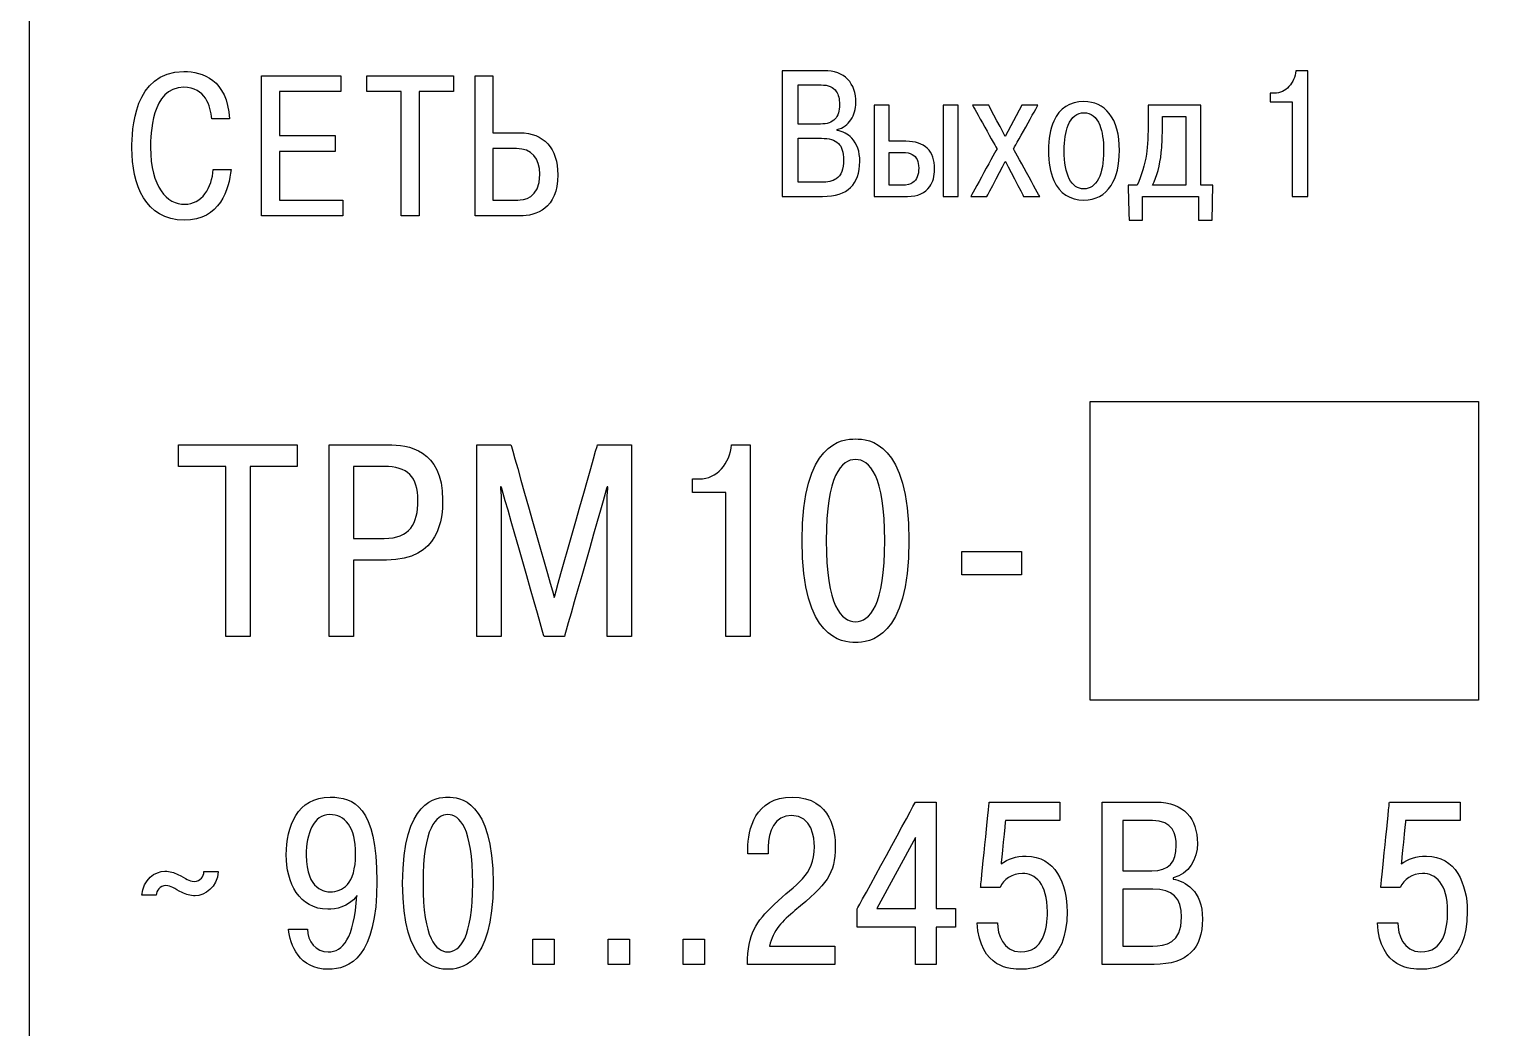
# Model space of a CAD drawing. Header units: millimetres. Extents: x 0 to 53000, y -591 to 24400.
# Drawn here: x 4456.67 to 4481.05, y 487.63 to 504.34 of the extents above; entities that cross this region are included whole.
import ezdxf

# ---------------------------------------------------------------- set-up
doc = ezdxf.new("R2010")
doc.units = ezdxf.units.MM

msp = doc.modelspace()

# ---------------------------------------------------------------- linework, layer by layer
for points, knots in [([(4456.66997, 460.93271), (4456.66997, 460.93271), (4456.66997, 513.93271), (4456.66997, 513.93271), (4456.66997, 513.93271), (4456.66997, 513.93271), (4535.66997, 513.93271), (4535.66997, 513.93271), (4535.66997, 513.93271), (4535.66997, 513.93271), (4535.66997, 460.93271), (4535.66997, 460.93271), (4535.66997, 460.93271), (4535.66997, 460.93271), (4456.66997, 460.93271), (4456.66997, 460.93271)], [0, 0, 0, 0, 0.2, 0.2, 0.2, 0.20000001, 0.4, 0.4, 0.4, 0.40000001, 0.6, 0.6, 0.6, 0.60000001, 1, 1, 1, 1]), ([(4456.66997, 460.93271), (4456.66997, 460.93271), (4456.66997, 513.93271), (4456.66997, 513.93271), (4456.66997, 513.93271), (4456.66997, 513.93271), (4535.66997, 513.93271), (4535.66997, 513.93271), (4535.66997, 513.93271), (4535.66997, 513.93271), (4535.66997, 460.93271), (4535.66997, 460.93271), (4535.66997, 460.93271), (4535.66997, 460.93271), (4456.66997, 460.93271), (4456.66997, 460.93271)], [0, 0, 0, 0, 0.2, 0.2, 0.2, 0.20000001, 0.4, 0.4, 0.4, 0.40000001, 0.6, 0.6, 0.6, 0.60000001, 1, 1, 1, 1]), ([(4456.66997, 460.93271), (4456.66997, 460.93271), (4456.66997, 513.93271), (4456.66997, 513.93271), (4456.66997, 513.93271), (4456.66997, 513.93271), (4535.66997, 513.93271), (4535.66997, 513.93271), (4535.66997, 513.93271), (4535.66997, 513.93271), (4535.66997, 460.93271), (4535.66997, 460.93271), (4535.66997, 460.93271), (4535.66997, 460.93271), (4456.66997, 460.93271), (4456.66997, 460.93271)], [0, 0, 0, 0, 0.2, 0.2, 0.2, 0.20000001, 0.4, 0.4, 0.4, 0.40000001, 0.6, 0.6, 0.6, 0.60000001, 1, 1, 1, 1]), ([(4459.75007, 501.99281), (4459.73327, 501.68781), (4459.55907, 501.40961), (4459.27417, 501.40961), (4459.27417, 501.40961), (4458.97927, 501.40961), (4458.70107, 501.69451), (4458.70107, 502.36141), (4458.70107, 502.36141), (4458.70107, 502.56591), (4458.71447, 503.36691), (4459.25737, 503.36691), (4459.25737, 503.36691), (4459.61937, 503.36691), (4459.70647, 503.05181), (4459.72657, 502.83731), (4459.72657, 502.83731), (4459.72657, 502.83731), (4460.02487, 502.83731), (4460.02487, 502.83731), (4460.02487, 502.83731), (4459.98127, 503.49761), (4459.57577, 503.63161), (4459.25737, 503.63161), (4459.25737, 503.63161), (4458.41617, 503.63161), (4458.38937, 502.63961), (4458.38937, 502.34801), (4458.38937, 502.34801), (4458.38937, 501.74481), (4458.61727, 501.14431), (4459.26407, 501.14431), (4459.26407, 501.14431), (4459.86737, 501.14431), (4460.01487, 501.66101), (4460.04837, 501.99281), (4460.04837, 501.99281), (4460.04837, 501.99281), (4459.75007, 501.99281), (4459.75007, 501.99281)], [0, 0, 0, 0, 0.09090909, 0.09090909, 0.09090909, 0.0909091, 0.18181818, 0.18181818, 0.18181818, 0.18181819, 0.27272727, 0.27272727, 0.27272727, 0.27272728, 0.36363636, 0.36363636, 0.36363636, 0.36363637, 0.45454545, 0.45454545, 0.45454545, 0.45454546, 0.54545455, 0.54545455, 0.54545455, 0.54545456, 0.63636364, 0.63636364, 0.63636364, 0.63636365, 0.72727273, 0.72727273, 0.72727273, 0.72727274, 0.81818182, 0.81818182, 0.81818182, 0.81818183, 1, 1, 1, 1]), ([(4460.85937, 502.55921), (4460.85937, 502.55921), (4460.85937, 503.29651), (4460.85937, 503.29651), (4460.85937, 503.29651), (4460.85937, 503.29651), (4461.88817, 503.29651), (4461.88817, 503.29651), (4461.88817, 503.29651), (4461.88817, 503.29651), (4461.88817, 503.56121), (4461.88817, 503.56121), (4461.88817, 503.56121), (4461.88817, 503.56121), (4460.56107, 503.56121), (4460.56107, 503.56121), (4460.56107, 503.56121), (4460.56107, 503.56121), (4460.56107, 501.21531), (4460.56107, 501.21531), (4460.56107, 501.21531), (4460.56107, 501.21531), (4461.91837, 501.21531), (4461.91837, 501.21531), (4461.91837, 501.21531), (4461.91837, 501.21531), (4461.91837, 501.48001), (4461.91837, 501.48001), (4461.91837, 501.48001), (4461.91837, 501.48001), (4460.85937, 501.48001), (4460.85937, 501.48001), (4460.85937, 501.48001), (4460.85937, 501.48001), (4460.85937, 502.29441), (4460.85937, 502.29441), (4460.85937, 502.29441), (4460.85937, 502.29441), (4461.79437, 502.29441), (4461.79437, 502.29441), (4461.79437, 502.29441), (4461.79437, 502.29441), (4461.79437, 502.55921), (4461.79437, 502.55921), (4461.79437, 502.55921), (4461.79437, 502.55921), (4460.85937, 502.55921), (4460.85937, 502.55921)], [0, 0, 0, 0, 0.07692308, 0.07692308, 0.07692308, 0.07692309, 0.15384615, 0.15384615, 0.15384615, 0.15384616, 0.23076923, 0.23076923, 0.23076923, 0.23076924, 0.30769231, 0.30769231, 0.30769231, 0.30769232, 0.38461538, 0.38461538, 0.38461538, 0.38461539, 0.46153846, 0.46153846, 0.46153846, 0.46153847, 0.53846154, 0.53846154, 0.53846154, 0.53846155, 0.61538462, 0.61538462, 0.61538462, 0.61538463, 0.69230769, 0.69230769, 0.69230769, 0.6923077, 0.76923077, 0.76923077, 0.76923077, 0.76923078, 0.84615385, 0.84615385, 0.84615385, 0.84615386, 1, 1, 1, 1]), ([(4462.89697, 503.29651), (4462.89697, 503.29651), (4462.89697, 501.21531), (4462.89697, 501.21531), (4462.89697, 501.21531), (4462.89697, 501.21531), (4463.19527, 501.21531), (4463.19527, 501.21531), (4463.19527, 501.21531), (4463.19527, 501.21531), (4463.19527, 503.29651), (4463.19527, 503.29651), (4463.19527, 503.29651), (4463.19527, 503.29651), (4463.77167, 503.29651), (4463.77167, 503.29651), (4463.77167, 503.29651), (4463.77167, 503.29651), (4463.77167, 503.56121), (4463.77167, 503.56121), (4463.77167, 503.56121), (4463.77167, 503.56121), (4462.31997, 503.56121), (4462.31997, 503.56121), (4462.31997, 503.56121), (4462.31997, 503.56121), (4462.31997, 503.29651), (4462.31997, 503.29651), (4462.31997, 503.29651), (4462.31997, 503.29651), (4462.89697, 503.29651), (4462.89697, 503.29651)], [0, 0, 0, 0, 0.11111111, 0.11111111, 0.11111111, 0.11111112, 0.22222222, 0.22222222, 0.22222222, 0.22222223, 0.33333333, 0.33333333, 0.33333333, 0.33333334, 0.44444444, 0.44444444, 0.44444444, 0.44444445, 0.55555556, 0.55555556, 0.55555556, 0.55555557, 0.66666667, 0.66666667, 0.66666667, 0.66666668, 0.77777778, 0.77777778, 0.77777778, 0.77777779, 1, 1, 1, 1]), ([(4464.43197, 503.56121), (4464.43197, 503.56121), (4464.13367, 503.56121), (4464.13367, 503.56121), (4464.13367, 503.56121), (4464.13367, 503.56121), (4464.13367, 501.21531), (4464.13367, 501.21531), (4464.13367, 501.21531), (4464.13367, 501.21531), (4464.88437, 501.21531), (4464.88437, 501.21531), (4464.88437, 501.21531), (4465.15587, 501.21531), (4465.51777, 501.33261), (4465.51777, 501.90231), (4465.51777, 501.90231), (4465.51777, 502.34801), (4465.27987, 502.60611), (4464.88437, 502.60611), (4464.88437, 502.60611), (4464.88437, 502.60611), (4464.43197, 502.60611), (4464.43197, 502.60611), (4464.43197, 502.60611), (4464.43197, 502.60611), (4464.43197, 503.56121), (4464.43197, 503.56121)], [0, 0, 0, 0, 0.125, 0.125, 0.125, 0.12500001, 0.25, 0.25, 0.25, 0.25000001, 0.375, 0.375, 0.375, 0.37500001, 0.5, 0.5, 0.5, 0.50000001, 0.625, 0.625, 0.625, 0.62500001, 0.75, 0.75, 0.75, 0.75000001, 1, 1, 1, 1]), ([(4469.27367, 503.64431), (4469.27367, 503.64431), (4469.97097, 503.64431), (4469.97097, 503.64431), (4469.97097, 503.64431), (4470.14727, 503.64431), (4470.28047, 503.59631), (4470.37057, 503.50011), (4470.37057, 503.50011), (4470.46077, 503.40401), (4470.50577, 503.27381), (4470.50577, 503.10951), (4470.50577, 503.10951), (4470.50577, 503.00331), (4470.47837, 502.90811), (4470.42317, 502.82401), (4470.42317, 502.82401), (4470.36807, 502.73991), (4470.29147, 502.68581), (4470.19327, 502.66181), (4470.19327, 502.66181), (4470.19327, 502.66181), (4470.19327, 502.64671), (4470.19327, 502.64671), (4470.19327, 502.64671), (4470.28947, 502.62861), (4470.37057, 502.58561), (4470.43667, 502.51751), (4470.43667, 502.51751), (4470.52687, 502.42341), (4470.57197, 502.29311), (4470.57197, 502.12681), (4470.57197, 502.12681), (4470.57197, 501.93661), (4470.52077, 501.79131), (4470.41867, 501.69111), (4470.41867, 501.69111), (4470.31647, 501.59101), (4470.15917, 501.54091), (4469.94687, 501.54091), (4469.94687, 501.54091), (4469.94687, 501.54091), (4469.27367, 501.54091), (4469.27367, 501.54091), (4469.27367, 501.54091), (4469.27367, 501.54091), (4469.27367, 503.64431), (4469.27367, 503.64431)], [0, 0, 0, 0, 0.07692308, 0.07692308, 0.07692308, 0.07692309, 0.15384615, 0.15384615, 0.15384615, 0.15384616, 0.23076923, 0.23076923, 0.23076923, 0.23076924, 0.30769231, 0.30769231, 0.30769231, 0.30769232, 0.38461538, 0.38461538, 0.38461538, 0.38461539, 0.46153846, 0.46153846, 0.46153846, 0.46153847, 0.53846154, 0.53846154, 0.53846154, 0.53846155, 0.61538462, 0.61538462, 0.61538462, 0.61538463, 0.69230769, 0.69230769, 0.69230769, 0.6923077, 0.76923077, 0.76923077, 0.76923077, 0.76923078, 0.84615385, 0.84615385, 0.84615385, 0.84615386, 1, 1, 1, 1]), ([(4477.43857, 503.12151), (4477.43857, 503.12151), (4477.43857, 503.26881), (4477.43857, 503.26881), (4477.43857, 503.26881), (4477.43857, 503.26881), (4477.51377, 503.26881), (4477.51377, 503.26881), (4477.51377, 503.26881), (4477.60787, 503.26881), (4477.68807, 503.30531), (4477.75407, 503.37841), (4477.75407, 503.37841), (4477.82027, 503.45151), (4477.85837, 503.54021), (4477.86837, 503.64431), (4477.86837, 503.64431), (4477.86837, 503.64431), (4478.06967, 503.64431), (4478.06967, 503.64431), (4478.06967, 503.64431), (4478.06967, 503.64431), (4478.06967, 501.54091), (4478.06967, 501.54091), (4478.06967, 501.54091), (4478.06967, 501.54091), (4477.80527, 501.54091), (4477.80527, 501.54091), (4477.80527, 501.54091), (4477.80527, 501.54091), (4477.80527, 503.12151), (4477.80527, 503.12151), (4477.80527, 503.12151), (4477.80527, 503.12151), (4477.43857, 503.12151), (4477.43857, 503.12151)], [0, 0, 0, 0, 0.1, 0.1, 0.1, 0.10000001, 0.2, 0.2, 0.2, 0.20000001, 0.3, 0.3, 0.3, 0.30000001, 0.4, 0.4, 0.4, 0.40000001, 0.5, 0.5, 0.5, 0.50000001, 0.6, 0.6, 0.6, 0.60000001, 0.7, 0.7, 0.7, 0.70000001, 0.8, 0.8, 0.8, 0.80000001, 1, 1, 1, 1]), ([(4469.54117, 503.40701), (4469.54117, 503.40701), (4469.54117, 502.75181), (4469.54117, 502.75181), (4469.54117, 502.75181), (4469.54117, 502.75181), (4469.91387, 502.75181), (4469.91387, 502.75181), (4469.91387, 502.75181), (4470.02397, 502.75181), (4470.10467, 502.77941), (4470.15567, 502.83461), (4470.15567, 502.83461), (4470.20677, 502.88961), (4470.23237, 502.97131), (4470.23237, 503.07951), (4470.23237, 503.07951), (4470.23237, 503.17161), (4470.21437, 503.24361), (4470.17827, 503.29581), (4470.17827, 503.29581), (4470.12817, 503.36991), (4470.04307, 503.40701), (4469.92277, 503.40701), (4469.92277, 503.40701), (4469.92277, 503.40701), (4469.54117, 503.40701), (4469.54117, 503.40701)], [0, 0, 0, 0, 0.125, 0.125, 0.125, 0.12500001, 0.25, 0.25, 0.25, 0.25000001, 0.375, 0.375, 0.375, 0.37500001, 0.5, 0.5, 0.5, 0.50000001, 0.625, 0.625, 0.625, 0.62500001, 0.75, 0.75, 0.75, 0.75000001, 1, 1, 1, 1]), ([(4470.81237, 503.06741), (4470.81237, 503.06741), (4471.06477, 503.06741), (4471.06477, 503.06741), (4471.06477, 503.06741), (4471.06477, 503.06741), (4471.06477, 502.46341), (4471.06477, 502.46341), (4471.06477, 502.46341), (4471.06477, 502.46341), (4471.34437, 502.46341), (4471.34437, 502.46341), (4471.34437, 502.46341), (4471.50257, 502.46341), (4471.62177, 502.42431), (4471.70187, 502.34621), (4471.70187, 502.34621), (4471.78207, 502.26811), (4471.82207, 502.15191), (4471.82207, 501.99771), (4471.82207, 501.99771), (4471.82207, 501.87951), (4471.79597, 501.78231), (4471.74397, 501.70621), (4471.74397, 501.70621), (4471.66777, 501.59601), (4471.54367, 501.54091), (4471.37137, 501.54091), (4471.37137, 501.54091), (4471.37137, 501.54091), (4470.81237, 501.54091), (4470.81237, 501.54091), (4470.81237, 501.54091), (4470.81237, 501.54091), (4470.81237, 503.06741), (4470.81237, 503.06741)], [0, 0, 0, 0, 0.1, 0.1, 0.1, 0.10000001, 0.2, 0.2, 0.2, 0.20000001, 0.3, 0.3, 0.3, 0.30000001, 0.4, 0.4, 0.4, 0.40000001, 0.5, 0.5, 0.5, 0.50000001, 0.6, 0.6, 0.6, 0.60000001, 0.7, 0.7, 0.7, 0.70000001, 0.8, 0.8, 0.8, 0.80000001, 1, 1, 1, 1]), ([(4471.96517, 503.06741), (4471.96517, 503.06741), (4472.21767, 503.06741), (4472.21767, 503.06741), (4472.21767, 503.06741), (4472.21767, 503.06741), (4472.21767, 501.54091), (4472.21767, 501.54091), (4472.21767, 501.54091), (4472.21767, 501.54091), (4471.96517, 501.54091), (4471.96517, 501.54091), (4471.96517, 501.54091), (4471.96517, 501.54091), (4471.96517, 503.06741), (4471.96517, 503.06741)], [0, 0, 0, 0, 0.2, 0.2, 0.2, 0.20000001, 0.4, 0.4, 0.4, 0.40000001, 0.6, 0.6, 0.6, 0.60000001, 1, 1, 1, 1]), ([(4473.00607, 502.54251), (4473.00607, 502.54251), (4473.28257, 503.06741), (4473.28257, 503.06741), (4473.28257, 503.06741), (4473.28257, 503.06741), (4473.55307, 503.06741), (4473.55307, 503.06741), (4473.55307, 503.06741), (4473.55307, 503.06741), (4473.14437, 502.33721), (4473.14437, 502.33721), (4473.14437, 502.33721), (4473.14437, 502.33721), (4473.58307, 501.54091), (4473.58307, 501.54091), (4473.58307, 501.54091), (4473.58307, 501.54091), (4473.31207, 501.54091), (4473.31207, 501.54091), (4473.31207, 501.54091), (4473.31207, 501.54091), (4473.00607, 502.12741), (4473.00607, 502.12741), (4473.00607, 502.12741), (4473.00607, 502.12741), (4472.70007, 501.54091), (4472.70007, 501.54091), (4472.70007, 501.54091), (4472.70007, 501.54091), (4472.42917, 501.54091), (4472.42917, 501.54091), (4472.42917, 501.54091), (4472.42917, 501.54091), (4472.86787, 502.33721), (4472.86787, 502.33721), (4472.86787, 502.33721), (4472.86787, 502.33721), (4472.45917, 503.06741), (4472.45917, 503.06741), (4472.45917, 503.06741), (4472.45917, 503.06741), (4472.72967, 503.06741), (4472.72967, 503.06741), (4472.72967, 503.06741), (4472.72967, 503.06741), (4473.00607, 502.54251), (4473.00607, 502.54251)], [0, 0, 0, 0, 0.07692308, 0.07692308, 0.07692308, 0.07692309, 0.15384615, 0.15384615, 0.15384615, 0.15384616, 0.23076923, 0.23076923, 0.23076923, 0.23076924, 0.30769231, 0.30769231, 0.30769231, 0.30769232, 0.38461538, 0.38461538, 0.38461538, 0.38461539, 0.46153846, 0.46153846, 0.46153846, 0.46153847, 0.53846154, 0.53846154, 0.53846154, 0.53846155, 0.61538462, 0.61538462, 0.61538462, 0.61538463, 0.69230769, 0.69230769, 0.69230769, 0.6923077, 0.76923077, 0.76923077, 0.76923077, 0.76923078, 0.84615385, 0.84615385, 0.84615385, 0.84615386, 1, 1, 1, 1]), ([(4473.72737, 502.30721), (4473.72737, 502.50551), (4473.75737, 502.67071), (4473.81757, 502.80291), (4473.81757, 502.80291), (4473.91567, 503.01931), (4474.08397, 503.12751), (4474.32237, 503.12751), (4474.32237, 503.12751), (4474.50057, 503.12751), (4474.64187, 503.06141), (4474.74607, 502.92921), (4474.74607, 502.92921), (4474.86027, 502.78501), (4474.91737, 502.57761), (4474.91737, 502.30721), (4474.91737, 502.30721), (4474.91737, 502.06481), (4474.87027, 501.87041), (4474.77607, 501.72431), (4474.77607, 501.72431), (4474.67197, 501.56201), (4474.52077, 501.48091), (4474.32237, 501.48091), (4474.32237, 501.48091), (4474.08597, 501.48091), (4473.91867, 501.59001), (4473.82057, 501.80841), (4473.82057, 501.80841), (4473.75847, 501.94661), (4473.72737, 502.11291), (4473.72737, 502.30721)], [0, 0, 0, 0, 0.11111111, 0.11111111, 0.11111111, 0.11111112, 0.22222222, 0.22222222, 0.22222222, 0.22222223, 0.33333333, 0.33333333, 0.33333333, 0.33333334, 0.44444444, 0.44444444, 0.44444444, 0.44444445, 0.55555556, 0.55555556, 0.55555556, 0.55555557, 0.66666667, 0.66666667, 0.66666667, 0.66666668, 0.77777778, 0.77777778, 0.77777778, 0.77777779, 1, 1, 1, 1]), ([(4475.06167, 501.72721), (4475.06167, 501.72721), (4475.21187, 501.72721), (4475.21187, 501.72721), (4475.21187, 501.72721), (4475.29007, 501.89551), (4475.34217, 502.06981), (4475.36807, 502.25001), (4475.36807, 502.25001), (4475.38827, 502.38631), (4475.39827, 502.57361), (4475.39827, 502.81201), (4475.39827, 502.81201), (4475.39827, 502.81201), (4475.39827, 503.06741), (4475.39827, 503.06741), (4475.39827, 503.06741), (4475.39827, 503.06741), (4476.28167, 503.06741), (4476.28167, 503.06741), (4476.28167, 503.06741), (4476.28167, 503.06741), (4476.28167, 501.72721), (4476.28167, 501.72721), (4476.28167, 501.72721), (4476.28167, 501.72721), (4476.48007, 501.72721), (4476.48007, 501.72721), (4476.48007, 501.72721), (4476.48007, 501.72721), (4476.46807, 501.14431), (4476.46807, 501.14431), (4476.46807, 501.14431), (4476.46807, 501.14431), (4476.24267, 501.14431), (4476.24267, 501.14431), (4476.24267, 501.14431), (4476.24267, 501.14431), (4476.24267, 501.54091), (4476.24267, 501.54091), (4476.24267, 501.54091), (4476.24267, 501.54091), (4475.30207, 501.54091), (4475.30207, 501.54091), (4475.30207, 501.54091), (4475.30207, 501.54091), (4475.30207, 501.14431), (4475.30207, 501.14431), (4475.30207, 501.14431), (4475.30207, 501.14431), (4475.07967, 501.14431), (4475.07967, 501.14431), (4475.07967, 501.14431), (4475.07967, 501.14431), (4475.06167, 501.72721), (4475.06167, 501.72721)], [0, 0, 0, 0, 0.06666667, 0.06666667, 0.06666667, 0.06666668, 0.13333333, 0.13333333, 0.13333333, 0.13333334, 0.2, 0.2, 0.2, 0.20000001, 0.26666667, 0.26666667, 0.26666667, 0.26666668, 0.33333333, 0.33333333, 0.33333333, 0.33333334, 0.4, 0.4, 0.4, 0.40000001, 0.46666667, 0.46666667, 0.46666667, 0.46666668, 0.53333333, 0.53333333, 0.53333333, 0.53333334, 0.6, 0.6, 0.6, 0.60000001, 0.66666667, 0.66666667, 0.66666667, 0.66666668, 0.73333333, 0.73333333, 0.73333333, 0.73333334, 0.8, 0.8, 0.8, 0.80000001, 0.86666667, 0.86666667, 0.86666667, 0.86666668, 1, 1, 1, 1]), ([(4473.99187, 502.30721), (4473.99187, 502.10481), (4474.02037, 501.94751), (4474.07747, 501.83541), (4474.07747, 501.83541), (4474.13457, 501.72321), (4474.21617, 501.66711), (4474.32237, 501.66711), (4474.32237, 501.66711), (4474.42647, 501.66711), (4474.50767, 501.72371), (4474.56577, 501.83691), (4474.56577, 501.83691), (4474.62387, 501.95011), (4474.65287, 502.10681), (4474.65287, 502.30721), (4474.65287, 502.30721), (4474.65287, 502.48341), (4474.63087, 502.62571), (4474.58677, 502.73381), (4474.58677, 502.73381), (4474.53077, 502.87201), (4474.44257, 502.94111), (4474.32237, 502.94111), (4474.32237, 502.94111), (4474.20617, 502.94111), (4474.11897, 502.87201), (4474.06097, 502.73381), (4474.06097, 502.73381), (4474.01487, 502.62171), (4473.99187, 502.47951), (4473.99187, 502.30721)], [0, 0, 0, 0, 0.11111111, 0.11111111, 0.11111111, 0.11111112, 0.22222222, 0.22222222, 0.22222222, 0.22222223, 0.33333333, 0.33333333, 0.33333333, 0.33333334, 0.44444444, 0.44444444, 0.44444444, 0.44444445, 0.55555556, 0.55555556, 0.55555556, 0.55555557, 0.66666667, 0.66666667, 0.66666667, 0.66666668, 0.77777778, 0.77777778, 0.77777778, 0.77777779, 1, 1, 1, 1]), ([(4475.47037, 501.72721), (4475.47037, 501.72721), (4476.02627, 501.72721), (4476.02627, 501.72721), (4476.02627, 501.72721), (4476.02627, 501.72721), (4476.02627, 502.88111), (4476.02627, 502.88111), (4476.02627, 502.88111), (4476.02627, 502.88111), (4475.63557, 502.88111), (4475.63557, 502.88111), (4475.63557, 502.88111), (4475.63557, 502.88111), (4475.63557, 502.66771), (4475.63557, 502.66771), (4475.63557, 502.66771), (4475.63557, 502.51151), (4475.62957, 502.38021), (4475.61757, 502.27411), (4475.61757, 502.27411), (4475.59357, 502.05771), (4475.54447, 501.87551), (4475.47037, 501.72721)], [0, 0, 0, 0, 0.14285714, 0.14285714, 0.14285714, 0.14285715, 0.28571429, 0.28571429, 0.28571429, 0.2857143, 0.42857143, 0.42857143, 0.42857143, 0.42857144, 0.57142857, 0.57142857, 0.57142857, 0.57142858, 0.71428571, 0.71428571, 0.71428571, 0.71428572, 1, 1, 1, 1]), ([(4469.54117, 502.51451), (4469.54117, 502.51451), (4469.54117, 501.77831), (4469.54117, 501.77831), (4469.54117, 501.77831), (4469.54117, 501.77831), (4469.92887, 501.77831), (4469.92887, 501.77831), (4469.92887, 501.77831), (4470.03707, 501.77831), (4470.11917, 501.79731), (4470.17527, 501.83541), (4470.17527, 501.83541), (4470.25937, 501.89341), (4470.30147, 501.99861), (4470.30147, 502.15091), (4470.30147, 502.15091), (4470.30147, 502.27911), (4470.27197, 502.37171), (4470.21287, 502.42891), (4470.21287, 502.42891), (4470.15377, 502.48601), (4470.05907, 502.51451), (4469.92887, 502.51451), (4469.92887, 502.51451), (4469.92887, 502.51451), (4469.54117, 502.51451), (4469.54117, 502.51451)], [0, 0, 0, 0, 0.125, 0.125, 0.125, 0.12500001, 0.25, 0.25, 0.25, 0.25000001, 0.375, 0.375, 0.375, 0.37500001, 0.5, 0.5, 0.5, 0.50000001, 0.625, 0.625, 0.625, 0.62500001, 0.75, 0.75, 0.75, 0.75000001, 1, 1, 1, 1]), ([(4464.43197, 502.34131), (4464.43197, 502.34131), (4464.82407, 502.34131), (4464.82407, 502.34131), (4464.82407, 502.34131), (4465.07537, 502.34131), (4465.21617, 502.18381), (4465.21617, 501.91231), (4465.21617, 501.91231), (4465.21617, 501.50011), (4464.93797, 501.48001), (4464.84747, 501.48001), (4464.84747, 501.48001), (4464.84747, 501.48001), (4464.43197, 501.48001), (4464.43197, 501.48001), (4464.43197, 501.48001), (4464.43197, 501.48001), (4464.43197, 502.34131), (4464.43197, 502.34131)], [0, 0, 0, 0, 0.16666667, 0.16666667, 0.16666667, 0.16666668, 0.33333333, 0.33333333, 0.33333333, 0.33333334, 0.5, 0.5, 0.5, 0.50000001, 0.66666667, 0.66666667, 0.66666667, 0.66666668, 1, 1, 1, 1]), ([(4471.06477, 502.27711), (4471.06477, 502.27711), (4471.06477, 501.72721), (4471.06477, 501.72721), (4471.06477, 501.72721), (4471.06477, 501.72721), (4471.28417, 501.72721), (4471.28417, 501.72721), (4471.28417, 501.72721), (4471.36027, 501.72721), (4471.41937, 501.74231), (4471.46147, 501.77231), (4471.46147, 501.77231), (4471.52557, 501.81841), (4471.55757, 501.89951), (4471.55757, 502.01571), (4471.55757, 502.01571), (4471.55757, 502.12791), (4471.52157, 502.20401), (4471.44947, 502.24411), (4471.44947, 502.24411), (4471.40937, 502.26611), (4471.35637, 502.27711), (4471.29027, 502.27711), (4471.29027, 502.27711), (4471.29027, 502.27711), (4471.06477, 502.27711), (4471.06477, 502.27711)], [0, 0, 0, 0, 0.125, 0.125, 0.125, 0.12500001, 0.25, 0.25, 0.25, 0.25000001, 0.375, 0.375, 0.375, 0.37500001, 0.5, 0.5, 0.5, 0.50000001, 0.625, 0.625, 0.625, 0.62500001, 0.75, 0.75, 0.75, 0.75000001, 1, 1, 1, 1]), ([(4480.92897, 498.11251), (4480.92897, 498.11251), (4474.42897, 498.11251), (4474.42897, 498.11251), (4474.42897, 498.11251), (4474.42897, 498.11251), (4474.42897, 493.11251), (4474.42897, 493.11251), (4474.42897, 493.11251), (4474.42897, 493.11251), (4480.92897, 493.11251), (4480.92897, 493.11251), (4480.92897, 493.11251), (4480.92897, 493.11251), (4480.92897, 498.11251), (4480.92897, 498.11251)], [0, 0, 0, 0, 0.2, 0.2, 0.2, 0.20000001, 0.4, 0.4, 0.4, 0.40000001, 0.6, 0.6, 0.6, 0.60000001, 1, 1, 1, 1]), ([(4459.96147, 497.02481), (4459.96147, 497.02481), (4459.96147, 494.17701), (4459.96147, 494.17701), (4459.96147, 494.17701), (4459.96147, 494.17701), (4460.36967, 494.17701), (4460.36967, 494.17701), (4460.36967, 494.17701), (4460.36967, 494.17701), (4460.36967, 497.02481), (4460.36967, 497.02481), (4460.36967, 497.02481), (4460.36967, 497.02481), (4461.15847, 497.02481), (4461.15847, 497.02481), (4461.15847, 497.02481), (4461.15847, 497.02481), (4461.15847, 497.38711), (4461.15847, 497.38711), (4461.15847, 497.38711), (4461.15847, 497.38711), (4459.17197, 497.38711), (4459.17197, 497.38711), (4459.17197, 497.38711), (4459.17197, 497.38711), (4459.17197, 497.02481), (4459.17197, 497.02481), (4459.17197, 497.02481), (4459.17197, 497.02481), (4459.96147, 497.02481), (4459.96147, 497.02481)], [0, 0, 0, 0, 0.11111111, 0.11111111, 0.11111111, 0.11111112, 0.22222222, 0.22222222, 0.22222222, 0.22222223, 0.33333333, 0.33333333, 0.33333333, 0.33333334, 0.44444444, 0.44444444, 0.44444444, 0.44444445, 0.55555556, 0.55555556, 0.55555556, 0.55555557, 0.66666667, 0.66666667, 0.66666667, 0.66666668, 0.77777778, 0.77777778, 0.77777778, 0.77777779, 1, 1, 1, 1]), ([(4461.69157, 497.38711), (4461.69157, 497.38711), (4461.69157, 494.17701), (4461.69157, 494.17701), (4461.69157, 494.17701), (4461.69157, 494.17701), (4462.09967, 494.17701), (4462.09967, 494.17701), (4462.09967, 494.17701), (4462.09967, 494.17701), (4462.09967, 495.45641), (4462.09967, 495.45641), (4462.09967, 495.45641), (4462.09967, 495.45641), (4462.64997, 495.45641), (4462.64997, 495.45641), (4462.64997, 495.45641), (4463.54427, 495.45641), (4463.59007, 496.15811), (4463.59007, 496.46531), (4463.59007, 496.46531), (4463.59007, 497.31371), (4463.00307, 497.38711), (4462.67747, 497.38711), (4462.67747, 497.38711), (4462.67747, 497.38711), (4461.69157, 497.38711), (4461.69157, 497.38711)], [0, 0, 0, 0, 0.125, 0.125, 0.125, 0.12500001, 0.25, 0.25, 0.25, 0.25000001, 0.375, 0.375, 0.375, 0.37500001, 0.5, 0.5, 0.5, 0.50000001, 0.625, 0.625, 0.625, 0.62500001, 0.75, 0.75, 0.75, 0.75000001, 1, 1, 1, 1]), ([(4465.28797, 494.17701), (4465.28797, 494.17701), (4465.62737, 494.17701), (4465.62737, 494.17701), (4465.62737, 494.17701), (4465.62737, 494.17701), (4466.34277, 496.68091), (4466.34277, 496.68091), (4466.34277, 496.68091), (4466.34277, 496.68091), (4466.35647, 496.68091), (4466.35647, 496.68091), (4466.35647, 496.68091), (4466.35647, 496.68091), (4466.34277, 496.50661), (4466.34277, 496.50661), (4466.34277, 496.50661), (4466.34277, 496.50661), (4466.34277, 494.17701), (4466.34277, 494.17701), (4466.34277, 494.17701), (4466.34277, 494.17701), (4466.75087, 494.17701), (4466.75087, 494.17701), (4466.75087, 494.17701), (4466.75087, 494.17701), (4466.75087, 497.38711), (4466.75087, 497.38711), (4466.75087, 497.38711), (4466.75087, 497.38711), (4466.18227, 497.38711), (4466.18227, 497.38711), (4466.18227, 497.38711), (4466.18227, 497.38711), (4465.45767, 494.83271), (4465.45767, 494.83271), (4465.45767, 494.83271), (4465.45767, 494.83271), (4464.73307, 497.38711), (4464.73307, 497.38711), (4464.73307, 497.38711), (4464.73307, 497.38711), (4464.16447, 497.38711), (4464.16447, 497.38711), (4464.16447, 497.38711), (4464.16447, 497.38711), (4464.16447, 494.17701), (4464.16447, 494.17701), (4464.16447, 494.17701), (4464.16447, 494.17701), (4464.57257, 494.17701), (4464.57257, 494.17701), (4464.57257, 494.17701), (4464.57257, 494.17701), (4464.57257, 496.50661), (4464.57257, 496.50661), (4464.57257, 496.50661), (4464.57257, 496.50661), (4464.55877, 496.68091), (4464.55877, 496.68091), (4464.55877, 496.68091), (4464.55877, 496.68091), (4464.57257, 496.68091), (4464.57257, 496.68091), (4464.57257, 496.68091), (4464.57257, 496.68091), (4465.28797, 494.17701), (4465.28797, 494.17701)], [0, 0, 0, 0, 0.05555556, 0.05555556, 0.05555556, 0.05555557, 0.11111111, 0.11111111, 0.11111111, 0.11111112, 0.16666667, 0.16666667, 0.16666667, 0.16666668, 0.22222222, 0.22222222, 0.22222222, 0.22222223, 0.27777778, 0.27777778, 0.27777778, 0.27777779, 0.33333333, 0.33333333, 0.33333333, 0.33333334, 0.38888889, 0.38888889, 0.38888889, 0.3888889, 0.44444444, 0.44444444, 0.44444444, 0.44444445, 0.5, 0.5, 0.5, 0.50000001, 0.55555556, 0.55555556, 0.55555556, 0.55555557, 0.61111111, 0.61111111, 0.61111111, 0.61111112, 0.66666667, 0.66666667, 0.66666667, 0.66666668, 0.72222222, 0.72222222, 0.72222222, 0.72222223, 0.77777778, 0.77777778, 0.77777778, 0.77777779, 0.83333333, 0.83333333, 0.83333333, 0.83333334, 0.88888889, 0.88888889, 0.88888889, 0.8888889, 1, 1, 1, 1]), ([(4467.77007, 496.58911), (4467.77007, 496.58911), (4468.32957, 496.58911), (4468.32957, 496.58911), (4468.32957, 496.58911), (4468.32957, 496.58911), (4468.32957, 494.17701), (4468.32957, 494.17701), (4468.32957, 494.17701), (4468.32957, 494.17701), (4468.73777, 494.17701), (4468.73777, 494.17701), (4468.73777, 494.17701), (4468.73777, 494.17701), (4468.73777, 497.38711), (4468.73777, 497.38711), (4468.73777, 497.38711), (4468.73777, 497.38711), (4468.42587, 497.38711), (4468.42587, 497.38711), (4468.42587, 497.38711), (4468.39837, 497.07531), (4468.18287, 496.81391), (4467.88477, 496.81391), (4467.88477, 496.81391), (4467.88477, 496.81391), (4467.77007, 496.81391), (4467.77007, 496.81391), (4467.77007, 496.81391), (4467.77007, 496.81391), (4467.77007, 496.58911), (4467.77007, 496.58911)], [0, 0, 0, 0, 0.11111111, 0.11111111, 0.11111111, 0.11111112, 0.22222222, 0.22222222, 0.22222222, 0.22222223, 0.33333333, 0.33333333, 0.33333333, 0.33333334, 0.44444444, 0.44444444, 0.44444444, 0.44444445, 0.55555556, 0.55555556, 0.55555556, 0.55555557, 0.66666667, 0.66666667, 0.66666667, 0.66666668, 0.77777778, 0.77777778, 0.77777778, 0.77777779, 1, 1, 1, 1]), ([(4470.49987, 494.07991), (4470.71997, 494.07991), (4471.39407, 494.12581), (4471.39407, 495.78201), (4471.39407, 495.78201), (4471.39407, 497.43751), (4470.71997, 497.48341), (4470.49987, 497.48341), (4470.49987, 497.48341), (4470.27967, 497.48341), (4469.60557, 497.43751), (4469.60557, 495.78201), (4469.60557, 495.78201), (4469.60557, 494.12581), (4470.27967, 494.07991), (4470.49987, 494.07991)], [0, 0, 0, 0, 0.2, 0.2, 0.2, 0.20000001, 0.4, 0.4, 0.4, 0.40000001, 0.6, 0.6, 0.6, 0.60000001, 1, 1, 1, 1]), ([(4470.49987, 494.42461), (4470.26597, 494.42461), (4470.00917, 494.68601), (4470.00917, 495.78201), (4470.00917, 495.78201), (4470.00917, 496.87811), (4470.26597, 497.13951), (4470.49987, 497.13951), (4470.49987, 497.13951), (4470.73367, 497.13951), (4470.99047, 496.87811), (4470.99047, 495.78201), (4470.99047, 495.78201), (4470.99047, 494.68601), (4470.73367, 494.42461), (4470.49987, 494.42461)], [0, 0, 0, 0, 0.2, 0.2, 0.2, 0.20000001, 0.4, 0.4, 0.4, 0.40000001, 0.6, 0.6, 0.6, 0.60000001, 1, 1, 1, 1]), ([(4462.09967, 497.02481), (4462.09967, 497.02481), (4462.61327, 497.02481), (4462.61327, 497.02481), (4462.61327, 497.02481), (4462.99847, 497.02481), (4463.17737, 496.85051), (4463.17737, 496.45621), (4463.17737, 496.45621), (4463.17737, 496.06641), (4463.03977, 495.81871), (4462.61327, 495.81871), (4462.61327, 495.81871), (4462.61327, 495.81871), (4462.09967, 495.81871), (4462.09967, 495.81871), (4462.09967, 495.81871), (4462.09967, 495.81871), (4462.09967, 497.02481), (4462.09967, 497.02481)], [0, 0, 0, 0, 0.16666667, 0.16666667, 0.16666667, 0.16666668, 0.33333333, 0.33333333, 0.33333333, 0.33333334, 0.5, 0.5, 0.5, 0.50000001, 0.66666667, 0.66666667, 0.66666667, 0.66666668, 1, 1, 1, 1]), ([(4472.28027, 495.20881), (4472.28027, 495.20881), (4473.28007, 495.20881), (4473.28007, 495.20881), (4473.28007, 495.20881), (4473.28007, 495.20881), (4473.28007, 495.59861), (4473.28007, 495.59861), (4473.28007, 495.59861), (4473.28007, 495.59861), (4472.28027, 495.59861), (4472.28027, 495.59861), (4472.28027, 495.59861), (4472.28027, 495.59861), (4472.28027, 495.20881), (4472.28027, 495.20881)], [0, 0, 0, 0, 0.2, 0.2, 0.2, 0.20000001, 0.4, 0.4, 0.4, 0.40000001, 0.6, 0.6, 0.6, 0.60000001, 1, 1, 1, 1]), ([(4461.01207, 489.28221), (4461.03537, 489.02221), (4461.19057, 488.61021), (4461.67567, 488.61021), (4461.67567, 488.61021), (4462.03277, 488.61021), (4462.49067, 488.81261), (4462.49067, 490.08161), (4462.49067, 490.08161), (4462.49067, 491.34661), (4462.09877, 491.49021), (4461.71057, 491.49021), (4461.71057, 491.49021), (4461.15177, 491.49021), (4460.97327, 490.99741), (4460.97327, 490.52391), (4460.97327, 490.52391), (4460.97327, 490.05831), (4461.19057, 489.61591), (4461.66787, 489.61591), (4461.66787, 489.61591), (4461.80367, 489.61591), (4462.00157, 489.64311), (4462.15697, 489.84101), (4462.15697, 489.84101), (4462.15697, 489.84101), (4462.15307, 489.84491), (4462.15307, 489.84491), (4462.15307, 489.84491), (4462.10647, 489.11921), (4461.92017, 488.90191), (4461.67567, 488.90191), (4461.67567, 488.90191), (4461.47387, 488.90191), (4461.32257, 489.07651), (4461.32637, 489.28221), (4461.32637, 489.28221), (4461.32637, 489.28221), (4461.01207, 489.28221), (4461.01207, 489.28221)], [0, 0, 0, 0, 0.09090909, 0.09090909, 0.09090909, 0.0909091, 0.18181818, 0.18181818, 0.18181818, 0.18181819, 0.27272727, 0.27272727, 0.27272727, 0.27272728, 0.36363636, 0.36363636, 0.36363636, 0.36363637, 0.45454545, 0.45454545, 0.45454545, 0.45454546, 0.54545455, 0.54545455, 0.54545455, 0.54545456, 0.63636364, 0.63636364, 0.63636364, 0.63636365, 0.72727273, 0.72727273, 0.72727273, 0.72727274, 0.81818182, 0.81818182, 0.81818182, 0.81818183, 1, 1, 1, 1]), ([(4463.67787, 488.61021), (4463.86417, 488.61021), (4464.43457, 488.64901), (4464.43457, 490.05051), (4464.43457, 490.05051), (4464.43457, 491.45141), (4463.86417, 491.49021), (4463.67787, 491.49021), (4463.67787, 491.49021), (4463.49157, 491.49021), (4462.92107, 491.45141), (4462.92107, 490.05051), (4462.92107, 490.05051), (4462.92107, 488.64901), (4463.49157, 488.61021), (4463.67787, 488.61021)], [0, 0, 0, 0, 0.2, 0.2, 0.2, 0.20000001, 0.4, 0.4, 0.4, 0.40000001, 0.6, 0.6, 0.6, 0.60000001, 1, 1, 1, 1]), ([(4470.15337, 488.99891), (4470.15337, 488.99891), (4469.06287, 488.99891), (4469.06287, 488.99891), (4469.06287, 488.99891), (4469.11327, 489.25891), (4469.28417, 489.42581), (4469.48587, 489.59261), (4469.48587, 489.59261), (4470.02137, 490.03891), (4470.16107, 490.19801), (4470.16107, 490.66751), (4470.16107, 490.66751), (4470.16107, 490.87711), (4470.11457, 491.49021), (4469.43937, 491.49021), (4469.43937, 491.49021), (4468.81447, 491.49021), (4468.69807, 490.94301), (4468.69807, 490.62481), (4468.69807, 490.62481), (4468.69807, 490.62481), (4468.69807, 490.54331), (4468.69807, 490.54331), (4468.69807, 490.54331), (4468.69807, 490.54331), (4469.03567, 490.54331), (4469.03567, 490.54331), (4469.03567, 490.54331), (4469.03567, 490.54331), (4469.03567, 490.65981), (4469.03567, 490.65981), (4469.03567, 490.65981), (4469.03567, 490.91981), (4469.15207, 491.18361), (4469.42767, 491.18361), (4469.42767, 491.18361), (4469.77697, 491.18361), (4469.81187, 490.80331), (4469.81187, 490.66361), (4469.81187, 490.66361), (4469.81187, 490.17081), (4469.50147, 490.04281), (4469.13657, 489.69351), (4469.13657, 489.69351), (4468.83777, 489.40641), (4468.69417, 489.21231), (4468.69027, 488.69231), (4468.69027, 488.69231), (4468.69027, 488.69231), (4470.15337, 488.69231), (4470.15337, 488.69231), (4470.15337, 488.69231), (4470.15337, 488.69231), (4470.15337, 488.99891), (4470.15337, 488.99891)], [0, 0, 0, 0, 0.06666667, 0.06666667, 0.06666667, 0.06666668, 0.13333333, 0.13333333, 0.13333333, 0.13333334, 0.2, 0.2, 0.2, 0.20000001, 0.26666667, 0.26666667, 0.26666667, 0.26666668, 0.33333333, 0.33333333, 0.33333333, 0.33333334, 0.4, 0.4, 0.4, 0.40000001, 0.46666667, 0.46666667, 0.46666667, 0.46666668, 0.53333333, 0.53333333, 0.53333333, 0.53333334, 0.6, 0.6, 0.6, 0.60000001, 0.66666667, 0.66666667, 0.66666667, 0.66666668, 0.73333333, 0.73333333, 0.73333333, 0.73333334, 0.8, 0.8, 0.8, 0.80000001, 0.86666667, 0.86666667, 0.86666667, 0.86666668, 1, 1, 1, 1]), ([(4471.50357, 489.31711), (4471.50357, 489.31711), (4471.50357, 488.69231), (4471.50357, 488.69231), (4471.50357, 488.69231), (4471.50357, 488.69231), (4471.84897, 488.69231), (4471.84897, 488.69231), (4471.84897, 488.69231), (4471.84897, 488.69231), (4471.84897, 489.31711), (4471.84897, 489.31711), (4471.84897, 489.31711), (4471.84897, 489.31711), (4472.17497, 489.31711), (4472.17497, 489.31711), (4472.17497, 489.31711), (4472.17497, 489.31711), (4472.17497, 489.62751), (4472.17497, 489.62751), (4472.17497, 489.62751), (4472.17497, 489.62751), (4471.84897, 489.62751), (4471.84897, 489.62751), (4471.84897, 489.62751), (4471.84897, 489.62751), (4471.84897, 491.40871), (4471.84897, 491.40871), (4471.84897, 491.40871), (4471.84897, 491.40871), (4471.50357, 491.40871), (4471.50357, 491.40871), (4471.50357, 491.40871), (4471.50357, 491.40871), (4470.52947, 489.62371), (4470.52947, 489.62371), (4470.52947, 489.62371), (4470.52947, 489.62371), (4470.52947, 489.31711), (4470.52947, 489.31711), (4470.52947, 489.31711), (4470.52947, 489.31711), (4471.50357, 489.31711), (4471.50357, 489.31711)], [0, 0, 0, 0, 0.08333333, 0.08333333, 0.08333333, 0.08333334, 0.16666667, 0.16666667, 0.16666667, 0.16666668, 0.25, 0.25, 0.25, 0.25000001, 0.33333333, 0.33333333, 0.33333333, 0.33333334, 0.41666667, 0.41666667, 0.41666667, 0.41666668, 0.5, 0.5, 0.5, 0.50000001, 0.58333333, 0.58333333, 0.58333333, 0.58333334, 0.66666667, 0.66666667, 0.66666667, 0.66666668, 0.75, 0.75, 0.75, 0.75000001, 0.83333333, 0.83333333, 0.83333333, 0.83333334, 1, 1, 1, 1]), ([(4472.53557, 489.38701), (4472.58207, 488.61801), (4473.10987, 488.61021), (4473.26507, 488.61021), (4473.26507, 488.61021), (4473.48237, 488.61021), (4474.04127, 488.67231), (4474.04127, 489.57711), (4474.04127, 489.57711), (4474.04127, 490.04281), (4473.83947, 490.50451), (4473.35817, 490.50451), (4473.35817, 490.50451), (4473.17967, 490.50451), (4473.05557, 490.46191), (4472.93527, 490.37261), (4472.93527, 490.37261), (4472.93527, 490.37261), (4473.00897, 491.10211), (4473.00897, 491.10211), (4473.00897, 491.10211), (4473.00897, 491.10211), (4473.92097, 491.10211), (4473.92097, 491.10211), (4473.92097, 491.10211), (4473.92097, 491.10211), (4473.92097, 491.40871), (4473.92097, 491.40871), (4473.92097, 491.40871), (4473.92097, 491.40871), (4472.73737, 491.40871), (4472.73737, 491.40871), (4472.73737, 491.40871), (4472.73737, 491.40871), (4472.59377, 489.97681), (4472.59377, 489.97681), (4472.59377, 489.97681), (4472.59377, 489.97681), (4472.91967, 489.97681), (4472.91967, 489.97681), (4472.91967, 489.97681), (4472.97407, 490.12041), (4473.12147, 490.21351), (4473.29227, 490.21351), (4473.29227, 490.21351), (4473.50957, 490.21351), (4473.71147, 490.05051), (4473.71147, 489.57321), (4473.71147, 489.57321), (4473.71147, 489.28221), (4473.64157, 488.90191), (4473.26507, 488.90191), (4473.26507, 488.90191), (4472.96237, 488.90191), (4472.87707, 489.20461), (4472.87707, 489.38701), (4472.87707, 489.38701), (4472.87707, 489.38701), (4472.53557, 489.38701), (4472.53557, 489.38701)], [0, 0, 0, 0, 0.0625, 0.0625, 0.0625, 0.06250001, 0.125, 0.125, 0.125, 0.12500001, 0.1875, 0.1875, 0.1875, 0.18750001, 0.25, 0.25, 0.25, 0.25000001, 0.3125, 0.3125, 0.3125, 0.31250001, 0.375, 0.375, 0.375, 0.37500001, 0.4375, 0.4375, 0.4375, 0.43750001, 0.5, 0.5, 0.5, 0.50000001, 0.5625, 0.5625, 0.5625, 0.56250001, 0.625, 0.625, 0.625, 0.62500001, 0.6875, 0.6875, 0.6875, 0.68750001, 0.75, 0.75, 0.75, 0.75000001, 0.8125, 0.8125, 0.8125, 0.81250001, 0.875, 0.875, 0.875, 0.87500001, 1, 1, 1, 1]), ([(4474.63077, 491.40871), (4474.63077, 491.40871), (4474.63077, 488.69231), (4474.63077, 488.69231), (4474.63077, 488.69231), (4474.63077, 488.69231), (4475.50017, 488.69231), (4475.50017, 488.69231), (4475.50017, 488.69231), (4476.05897, 488.69231), (4476.30727, 488.96791), (4476.30727, 489.44901), (4476.30727, 489.44901), (4476.30727, 489.93411), (4476.01237, 490.08541), (4475.81837, 490.12041), (4475.81837, 490.12041), (4475.81837, 490.12041), (4475.81837, 490.13981), (4475.81837, 490.13981), (4475.81837, 490.13981), (4476.07837, 490.20571), (4476.22187, 490.45021), (4476.22187, 490.71801), (4476.22187, 490.71801), (4476.22187, 491.12541), (4476.00067, 491.40871), (4475.53117, 491.40871), (4475.53117, 491.40871), (4475.53117, 491.40871), (4474.63077, 491.40871), (4474.63077, 491.40871)], [0, 0, 0, 0, 0.11111111, 0.11111111, 0.11111111, 0.11111112, 0.22222222, 0.22222222, 0.22222222, 0.22222223, 0.33333333, 0.33333333, 0.33333333, 0.33333334, 0.44444444, 0.44444444, 0.44444444, 0.44444445, 0.55555556, 0.55555556, 0.55555556, 0.55555557, 0.66666667, 0.66666667, 0.66666667, 0.66666668, 0.77777778, 0.77777778, 0.77777778, 0.77777779, 1, 1, 1, 1]), ([(4479.23357, 489.38701), (4479.28007, 488.61801), (4479.80797, 488.61021), (4479.96317, 488.61021), (4479.96317, 488.61021), (4480.18047, 488.61021), (4480.73927, 488.67231), (4480.73927, 489.57711), (4480.73927, 489.57711), (4480.73927, 490.04281), (4480.53747, 490.50451), (4480.05627, 490.50451), (4480.05627, 490.50451), (4479.87777, 490.50451), (4479.75367, 490.46191), (4479.63337, 490.37261), (4479.63337, 490.37261), (4479.63337, 490.37261), (4479.70707, 491.10211), (4479.70707, 491.10211), (4479.70707, 491.10211), (4479.70707, 491.10211), (4480.61897, 491.10211), (4480.61897, 491.10211), (4480.61897, 491.10211), (4480.61897, 491.10211), (4480.61897, 491.40871), (4480.61897, 491.40871), (4480.61897, 491.40871), (4480.61897, 491.40871), (4479.43547, 491.40871), (4479.43547, 491.40871), (4479.43547, 491.40871), (4479.43547, 491.40871), (4479.29177, 489.97681), (4479.29177, 489.97681), (4479.29177, 489.97681), (4479.29177, 489.97681), (4479.61777, 489.97681), (4479.61777, 489.97681), (4479.61777, 489.97681), (4479.67217, 490.12041), (4479.81957, 490.21351), (4479.99037, 490.21351), (4479.99037, 490.21351), (4480.20767, 490.21351), (4480.40947, 490.05051), (4480.40947, 489.57321), (4480.40947, 489.57321), (4480.40947, 489.28221), (4480.33957, 488.90191), (4479.96317, 488.90191), (4479.96317, 488.90191), (4479.66047, 488.90191), (4479.57517, 489.20461), (4479.57517, 489.38701), (4479.57517, 489.38701), (4479.57517, 489.38701), (4479.23357, 489.38701), (4479.23357, 489.38701)], [0, 0, 0, 0, 0.0625, 0.0625, 0.0625, 0.06250001, 0.125, 0.125, 0.125, 0.12500001, 0.1875, 0.1875, 0.1875, 0.18750001, 0.25, 0.25, 0.25, 0.25000001, 0.3125, 0.3125, 0.3125, 0.31250001, 0.375, 0.375, 0.375, 0.37500001, 0.4375, 0.4375, 0.4375, 0.43750001, 0.5, 0.5, 0.5, 0.50000001, 0.5625, 0.5625, 0.5625, 0.56250001, 0.625, 0.625, 0.625, 0.62500001, 0.6875, 0.6875, 0.6875, 0.68750001, 0.75, 0.75, 0.75, 0.75000001, 0.8125, 0.8125, 0.8125, 0.81250001, 0.875, 0.875, 0.875, 0.87500001, 1, 1, 1, 1]), ([(4462.13367, 490.53561), (4462.13367, 490.02721), (4461.91237, 489.90691), (4461.70667, 489.90691), (4461.70667, 489.90691), (4461.64077, 489.90691), (4461.30697, 489.92251), (4461.30697, 490.52011), (4461.30697, 490.52011), (4461.30697, 490.88091), (4461.42727, 491.19911), (4461.70277, 491.19911), (4461.70277, 491.19911), (4461.95507, 491.19911), (4462.13367, 490.99741), (4462.13367, 490.53561)], [0, 0, 0, 0, 0.2, 0.2, 0.2, 0.20000001, 0.4, 0.4, 0.4, 0.40000001, 0.6, 0.6, 0.6, 0.60000001, 1, 1, 1, 1]), ([(4463.67787, 488.90191), (4463.47997, 488.90191), (4463.26257, 489.12311), (4463.26257, 490.05051), (4463.26257, 490.05051), (4463.26257, 490.97801), (4463.47997, 491.19911), (4463.67787, 491.19911), (4463.67787, 491.19911), (4463.87577, 491.19911), (4464.09307, 490.97801), (4464.09307, 490.05051), (4464.09307, 490.05051), (4464.09307, 489.12311), (4463.87577, 488.90191), (4463.67787, 488.90191)], [0, 0, 0, 0, 0.2, 0.2, 0.2, 0.20000001, 0.4, 0.4, 0.4, 0.40000001, 0.6, 0.6, 0.6, 0.60000001, 1, 1, 1, 1]), ([(4474.97617, 491.10211), (4474.97617, 491.10211), (4475.46907, 491.10211), (4475.46907, 491.10211), (4475.46907, 491.10211), (4475.81057, 491.10211), (4475.86877, 490.86541), (4475.86877, 490.67921), (4475.86877, 490.67921), (4475.86877, 490.40751), (4475.74457, 490.25621), (4475.45747, 490.25621), (4475.45747, 490.25621), (4475.45747, 490.25621), (4474.97617, 490.25621), (4474.97617, 490.25621), (4474.97617, 490.25621), (4474.97617, 490.25621), (4474.97617, 491.10211), (4474.97617, 491.10211)], [0, 0, 0, 0, 0.16666667, 0.16666667, 0.16666667, 0.16666668, 0.33333333, 0.33333333, 0.33333333, 0.33333334, 0.5, 0.5, 0.5, 0.50000001, 0.66666667, 0.66666667, 0.66666667, 0.66666668, 1, 1, 1, 1]), ([(4470.85937, 489.62751), (4470.85937, 489.62751), (4471.50357, 490.81501), (4471.50357, 490.81501), (4471.50357, 490.81501), (4471.50357, 490.81501), (4471.50357, 489.62751), (4471.50357, 489.62751), (4471.50357, 489.62751), (4471.50357, 489.62751), (4470.85937, 489.62751), (4470.85937, 489.62751)], [0, 0, 0, 0, 0.25, 0.25, 0.25, 0.25000001, 0.5, 0.5, 0.5, 0.50000001, 1, 1, 1, 1]), ([(4459.59557, 490.24451), (4459.59167, 490.16691), (4459.53737, 490.08161), (4459.43257, 490.08161), (4459.43257, 490.08161), (4459.34337, 490.08161), (4459.30067, 490.13201), (4459.16097, 490.19801), (4459.16097, 490.19801), (4459.09487, 490.22901), (4459.02507, 490.25231), (4458.94357, 490.25231), (4458.94357, 490.25231), (4458.77667, 490.25231), (4458.57877, 490.11261), (4458.55547, 489.84871), (4458.55547, 489.84871), (4458.55547, 489.84871), (4458.79607, 489.84871), (4458.79607, 489.84871), (4458.79607, 489.84871), (4458.79997, 489.92631), (4458.85427, 490.01171), (4458.95907, 490.01171), (4458.95907, 490.01171), (4459.04827, 490.01171), (4459.09097, 489.96131), (4459.23077, 489.89531), (4459.23077, 489.89531), (4459.29677, 489.86431), (4459.36657, 489.84101), (4459.44807, 489.84101), (4459.44807, 489.84101), (4459.61497, 489.84101), (4459.81287, 489.98071), (4459.83617, 490.24451), (4459.83617, 490.24451), (4459.83617, 490.24451), (4459.59557, 490.24451), (4459.59557, 490.24451)], [0, 0, 0, 0, 0.09090909, 0.09090909, 0.09090909, 0.0909091, 0.18181818, 0.18181818, 0.18181818, 0.18181819, 0.27272727, 0.27272727, 0.27272727, 0.27272728, 0.36363636, 0.36363636, 0.36363636, 0.36363637, 0.45454545, 0.45454545, 0.45454545, 0.45454546, 0.54545455, 0.54545455, 0.54545455, 0.54545456, 0.63636364, 0.63636364, 0.63636364, 0.63636365, 0.72727273, 0.72727273, 0.72727273, 0.72727274, 0.81818182, 0.81818182, 0.81818182, 0.81818183, 1, 1, 1, 1]), ([(4474.97617, 489.94961), (4474.97617, 489.94961), (4475.47687, 489.94961), (4475.47687, 489.94961), (4475.47687, 489.94961), (4475.80667, 489.94961), (4475.95807, 489.81381), (4475.95807, 489.48011), (4475.95807, 489.48011), (4475.95807, 489.04161), (4475.68247, 488.99891), (4475.47687, 488.99891), (4475.47687, 488.99891), (4475.47687, 488.99891), (4474.97617, 488.99891), (4474.97617, 488.99891), (4474.97617, 488.99891), (4474.97617, 488.99891), (4474.97617, 489.94961), (4474.97617, 489.94961)], [0, 0, 0, 0, 0.16666667, 0.16666667, 0.16666667, 0.16666668, 0.33333333, 0.33333333, 0.33333333, 0.33333334, 0.5, 0.5, 0.5, 0.50000001, 0.66666667, 0.66666667, 0.66666667, 0.66666668, 1, 1, 1, 1]), ([(4465.10177, 488.69231), (4465.10177, 488.69231), (4465.45877, 488.69231), (4465.45877, 488.69231), (4465.45877, 488.69231), (4465.45877, 488.69231), (4465.45877, 489.11531), (4465.45877, 489.11531), (4465.45877, 489.11531), (4465.45877, 489.11531), (4465.10177, 489.11531), (4465.10177, 489.11531), (4465.10177, 489.11531), (4465.10177, 489.11531), (4465.10177, 488.69231), (4465.10177, 488.69231)], [0, 0, 0, 0, 0.2, 0.2, 0.2, 0.20000001, 0.4, 0.4, 0.4, 0.40000001, 0.6, 0.6, 0.6, 0.60000001, 1, 1, 1, 1]), ([(4466.35877, 488.69231), (4466.35877, 488.69231), (4466.71577, 488.69231), (4466.71577, 488.69231), (4466.71577, 488.69231), (4466.71577, 488.69231), (4466.71577, 489.11531), (4466.71577, 489.11531), (4466.71577, 489.11531), (4466.71577, 489.11531), (4466.35877, 489.11531), (4466.35877, 489.11531), (4466.35877, 489.11531), (4466.35877, 489.11531), (4466.35877, 488.69231), (4466.35877, 488.69231)], [0, 0, 0, 0, 0.2, 0.2, 0.2, 0.20000001, 0.4, 0.4, 0.4, 0.40000001, 0.6, 0.6, 0.6, 0.60000001, 1, 1, 1, 1]), ([(4467.61567, 488.69231), (4467.61567, 488.69231), (4467.97277, 488.69231), (4467.97277, 488.69231), (4467.97277, 488.69231), (4467.97277, 488.69231), (4467.97277, 489.11531), (4467.97277, 489.11531), (4467.97277, 489.11531), (4467.97277, 489.11531), (4467.61567, 489.11531), (4467.61567, 489.11531), (4467.61567, 489.11531), (4467.61567, 489.11531), (4467.61567, 488.69231), (4467.61567, 488.69231)], [0, 0, 0, 0, 0.2, 0.2, 0.2, 0.20000001, 0.4, 0.4, 0.4, 0.40000001, 0.6, 0.6, 0.6, 0.60000001, 1, 1, 1, 1])]:
    msp.add_open_spline(points, degree=3, knots=knots)

doc.saveas('drawing.dxf')
